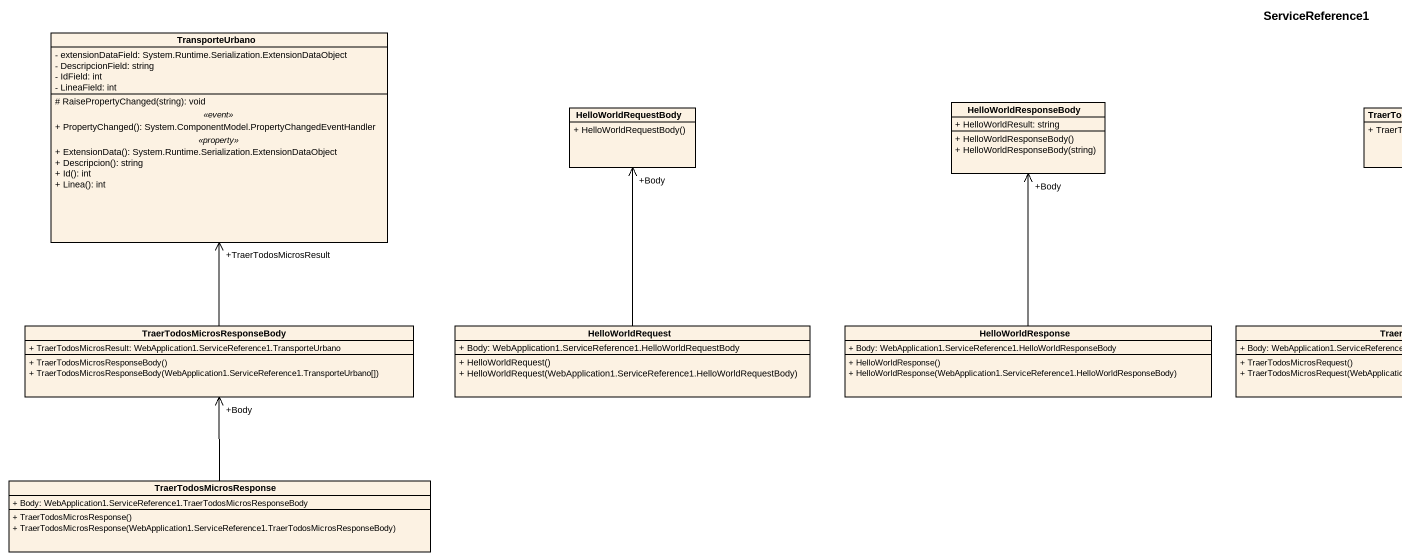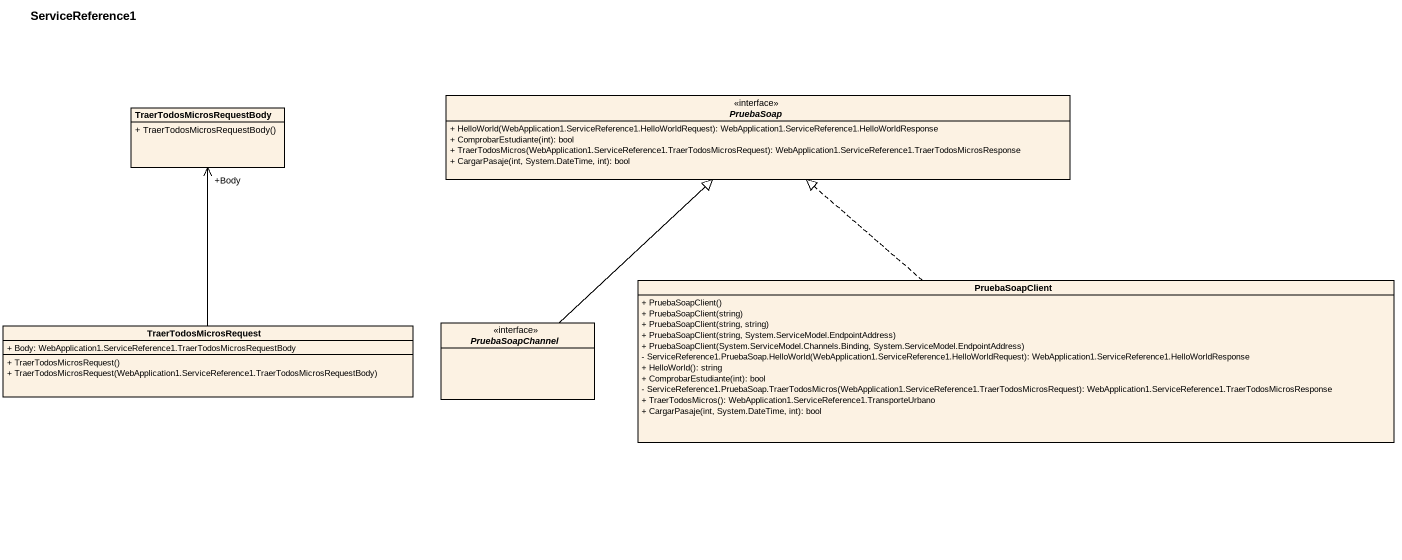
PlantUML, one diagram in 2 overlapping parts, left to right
@startuml
title ServiceReference1
hide circle
hide empty members
skinparam classAttributeIconSize 0
class TransporteUrbano {
  - extensionDataField: System.Runtime.Serialization.ExtensionDataObject
  - DescripcionField: string
  - IdField: int
  - LineaField: int
  --
  # RaisePropertyChanged(string): void
  .. <<event>> ..
  + PropertyChanged(): System.ComponentModel.PropertyChangedEventHandler
  .. <<property>> ..
  + ExtensionData(): System.Runtime.Serialization.ExtensionDataObject
  + Descripcion(): string
  + Id(): int
  + Linea(): int
}
interface PruebaSoap {
  + HelloWorld(WebApplication1.ServiceReference1.HelloWorldRequest): WebApplication1.ServiceReference1.HelloWorldResponse
  + ComprobarEstudiante(int): bool
  + TraerTodosMicros(WebApplication1.ServiceReference1.TraerTodosMicrosRequest): WebApplication1.ServiceReference1.TraerTodosMicrosResponse
  + CargarPasaje(int, System.DateTime, int): bool
}
class HelloWorldRequestBody {
  + HelloWorldRequestBody()
}
class HelloWorldResponseBody {
  + HelloWorldResult: string
  + HelloWorldResponseBody()
  + HelloWorldResponseBody(string)
}
class TraerTodosMicrosRequestBody {
  + TraerTodosMicrosRequestBody()
}
class PruebaSoapClient {
  + PruebaSoapClient()
  + PruebaSoapClient(string)
  + PruebaSoapClient(string, string)
  + PruebaSoapClient(string, System.ServiceModel.EndpointAddress)
  + PruebaSoapClient(System.ServiceModel.Channels.Binding, System.ServiceModel.EndpointAddress)
  - ServiceReference1.PruebaSoap.HelloWorld(WebApplication1.ServiceReference1.HelloWorldRequest): WebApplication1.ServiceReference1.HelloWorldResponse
  + HelloWorld(): string
  + ComprobarEstudiante(int): bool
  - ServiceReference1.PruebaSoap.TraerTodosMicros(WebApplication1.ServiceReference1.TraerTodosMicrosRequest): WebApplication1.ServiceReference1.TraerTodosMicrosResponse
  + TraerTodosMicros(): WebApplication1.ServiceReference1.TransporteUrbano
  + CargarPasaje(int, System.DateTime, int): bool
}
class TraerTodosMicrosResponseBody {
  + TraerTodosMicrosResult: WebApplication1.ServiceReference1.TransporteUrbano
  + TraerTodosMicrosResponseBody()
  + TraerTodosMicrosResponseBody(WebApplication1.ServiceReference1.TransporteUrbano[])
}
class HelloWorldRequest {
  + Body: WebApplication1.ServiceReference1.HelloWorldRequestBody
  + HelloWorldRequest()
  + HelloWorldRequest(WebApplication1.ServiceReference1.HelloWorldRequestBody)
}
class HelloWorldResponse {
  + Body: WebApplication1.ServiceReference1.HelloWorldResponseBody
  + HelloWorldResponse()
  + HelloWorldResponse(WebApplication1.ServiceReference1.HelloWorldResponseBody)
}
class TraerTodosMicrosRequest {
  + Body: WebApplication1.ServiceReference1.TraerTodosMicrosRequestBody
  + TraerTodosMicrosRequest()
  + TraerTodosMicrosRequest(WebApplication1.ServiceReference1.TraerTodosMicrosRequestBody)
}
interface PruebaSoapChannel
class TraerTodosMicrosResponse {
  + Body: WebApplication1.ServiceReference1.TraerTodosMicrosResponseBody
  + TraerTodosMicrosResponse()
  + TraerTodosMicrosResponse(WebApplication1.ServiceReference1.TraerTodosMicrosResponseBody)
}
PruebaSoapClient .up.|> PruebaSoap
TraerTodosMicrosResponseBody -up-> "+TraerTodosMicrosResult" TransporteUrbano
HelloWorldRequest -up-> "+Body" HelloWorldRequestBody
HelloWorldResponse -up-> "+Body" HelloWorldResponseBody
TraerTodosMicrosRequest -up-> "+Body" TraerTodosMicrosRequestBody
PruebaSoapChannel -up-|> PruebaSoap
TraerTodosMicrosResponse -up-> "+Body" TraerTodosMicrosResponseBody
@enduml
